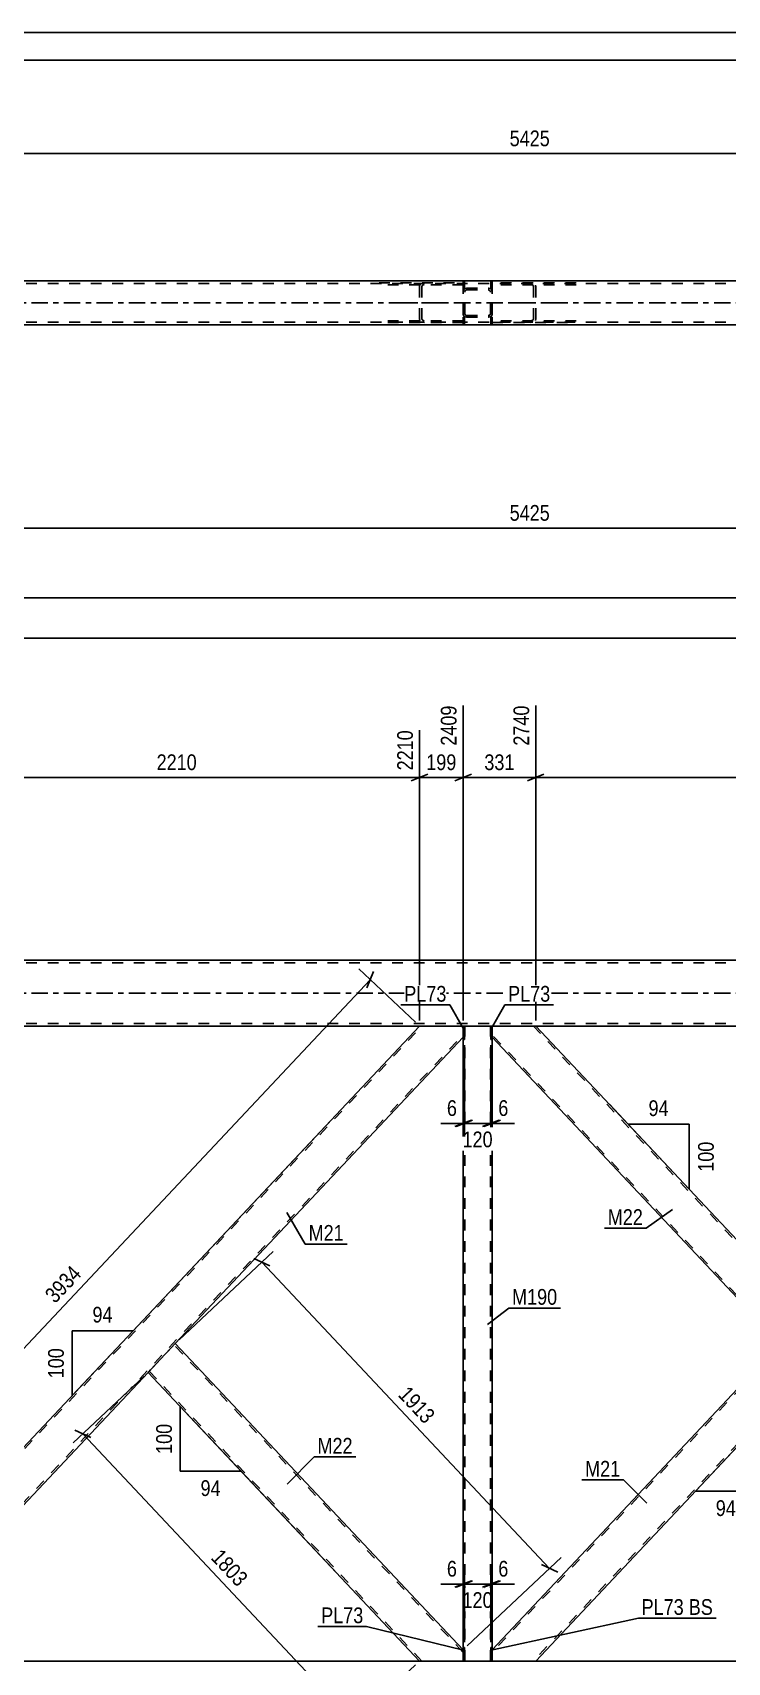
# Model space of a CAD drawing. Header units: millimetres. Extents: x -167 to 1022, y -666 to 175.
# Drawn here: x 18 to 144.5, y -121.8 to 174.8 of the extents above; entities that cross this region are included whole.
import ezdxf

# ---------------------------------------------------------------- set-up
doc = ezdxf.new("R2010")
doc.units = ezdxf.units.MM
doc.linetypes.add('DXK_LINE_DOT2', pattern=[3.9198, 1.9599, -1.9599])
doc.linetypes.add('DXK_LINE_DOT3', pattern=[5.9187, 2.979, -0.9799, 0.9799, -0.9799])
doc.styles.add('Arial Narrow', font='ARIALN.TTF', dxfattribs={"height": 0.2})

# ---------------------------------------------------------------- blocks, each defined once
blk = doc.blocks.new('Unknown-389677493-14088')
at = {"color": 5, "linetype": 'Continuous'}
for p, q in [((1022.1, 174.83), (-166.9, 174.83)), ((1017.1, 169.83), (-161.9, 169.83))]:
    blk.add_line(p, q, dxfattribs=at)
blk = doc.blocks.new('Part-389677493-1387 - 1175')
at = {"color": 2, "linetype": 'Continuous'}
for p, q in [((-18.36, -119.54), (88.42, -6)), ((96.36, -8.06), (43.94, -63.8)), ((96.36, -6), (88.44, -6)), ((-10.41, -121.6), (39, -69.05)), ((-18.36, -121.6), (-18.36, -119.54)), ((-18.36, -121.6), (-10.44, -121.6))]:
    blk.add_line(p, q, dxfattribs=at)
at = {"color": 7, "linetype": 'DXK_LINE_DOT2'}
for p, q in [((-18.36, -120.01), (88.86, -6)), ((-10.85, -121.6), (96.36, -7.6)), ((88.42, -6), (88.44, -6)), ((88.44, -6), (88.42, -6)), ((96.36, -8.06), (96.36, -6)), ((43.94, -63.8), (39, -69.05)), ((-10.41, -121.6), (-10.44, -121.6)), ((-10.44, -121.6), (-10.41, -121.6))]:
    blk.add_line(p, q, dxfattribs=at)
blk = doc.blocks.new('Part-389677493-1388 - 1175')
at = {"color": 2, "linetype": 'Continuous'}
for p, q in [((101.64, -8.06), (101.64, -6)), ((109.56, -6), (101.64, -6)), ((101.64, -8.06), (154.06, -63.8)), ((159, -58.55), (109.59, -6)), ((158.56, -59.01), (154.06, -63.8)), ((158.87, -58.68), (158.56, -59.01)), ((159, -58.55), (158.87, -58.68))]:
    blk.add_line(p, q, dxfattribs=at)
at = {"color": 7, "linetype": 'DXK_LINE_DOT2'}
for p, q in [((101.64, -7.13), (101.64, -8.06)), ((154.28, -63.57), (101.64, -7.6)), ((158.78, -58.78), (109.15, -6)), ((109.59, -6), (109.56, -6)), ((109.59, -6), (109.56, -6)), ((158.73, -58.83), (158.56, -59.01)), ((158.87, -58.68), (158.78, -58.78)), ((154.28, -63.57), (154.3, -63.55))]:
    blk.add_line(p, q, dxfattribs=at)
blk = doc.blocks.new('Part-389677493-1389 - 1175')
at = {"color": 7, "linetype": 'DXK_LINE_DOT2'}
for p, q in [((208.86, -6), (101.64, -120.01)), ((216.36, -7.6), (109.15, -121.6)), ((208.42, -6), (208.44, -6)), ((208.44, -6), (208.42, -6)), ((216.36, -8.06), (216.36, -6)), ((159, -58.55), (154.06, -63.8)), ((163.94, -63.8), (159, -69.05)), ((109.59, -121.6), (109.56, -121.6)), ((109.59, -121.6), (109.56, -121.6))]:
    blk.add_line(p, q, dxfattribs=at)
at = {"color": 2, "linetype": 'Continuous'}
for p, q in [((208.42, -6), (159, -58.55)), ((216.36, -8.06), (163.94, -63.8)), ((216.36, -6), (208.44, -6)), ((154.06, -63.8), (101.64, -119.54)), ((159, -69.05), (109.59, -121.6)), ((101.64, -121.6), (101.64, -119.54)), ((108.71, -121.6), (101.64, -121.6)), ((109.56, -121.6), (108.71, -121.6))]:
    blk.add_line(p, q, dxfattribs=at)
blk = doc.blocks.new('Part-389677493-1400 - 1175')
at = {"color": 7, "linetype": 'DXK_LINE_DOT2'}
for p, q in [((101.64, -6), (96.36, -6)), ((96.36, -8.46), (96.36, -6)), ((96.68, -121.6), (96.68, -6)), ((101.32, -121.6), (101.32, -6)), ((101.64, -8.06), (101.64, -6)), ((96.36, -121.6), (96.36, -119.14)), ((96.36, -121.6), (101.64, -121.6)), ((101.64, -121.6), (101.64, -119.54))]:
    blk.add_line(p, q, dxfattribs=at)
at = {"color": 2, "linetype": 'Continuous'}
for p, q in [((96.36, -119.14), (96.36, -8.46)), ((101.64, -119.54), (101.64, -8.06))]:
    blk.add_line(p, q, dxfattribs=at)
blk = doc.blocks.new('Part-389677493-1411 - 1175')
at = {"color": 2, "linetype": 'Continuous'}
for p, q in [((39.44, -68.59), (43.94, -63.8)), ((96.36, -119.54), (43.94, -63.8)), ((39, -69.05), (39.13, -68.92)), ((39, -69.05), (88.42, -121.6)), ((39.13, -68.92), (39.44, -68.59)), ((88.44, -121.6), (96.36, -121.6))]:
    blk.add_line(p, q, dxfattribs=at)
at = {"color": 7, "linetype": 'DXK_LINE_DOT2'}
for p, q in [((96.36, -120.01), (43.72, -64.03)), ((39.36, -68.68), (39.13, -68.92)), ((39.22, -68.82), (39.24, -68.8)), ((88.86, -121.6), (39.22, -68.82)), ((39.27, -68.77), (39.44, -68.59)), ((88.42, -121.6), (88.44, -121.6)), ((88.44, -121.6), (88.42, -121.6)), ((96.36, -121.6), (96.36, -119.54))]:
    blk.add_line(p, q, dxfattribs=at)
blk = doc.blocks.new('Part-389677493-1486 - 1175')
at = {"color": 7, "linetype": 'DXK_LINE_DOT2'}
for p, q in [((96.36, -121.6), (96.36, -119.14)), ((96.6, -119.14), (96.36, -119.14)), ((96.6, -121.6), (96.36, -121.6)), ((96.6, -121.6), (96.6, -119.14))]:
    blk.add_line(p, q, dxfattribs=at)
blk = doc.blocks.new('Part-389677493-1487 - 1175')
at = {"color": 2, "linetype": 'Continuous'}
for p, q in [((96.6, -119.14), (96.36, -119.14)), ((96.36, -119.14), (96.36, -121.6)), ((96.6, -121.6), (96.36, -121.6)), ((96.6, -119.14), (96.6, -121.6))]:
    blk.add_line(p, q, dxfattribs=at)
blk = doc.blocks.new('Part-389677493-1488 - 1175')
at = {"color": 7, "linetype": 'DXK_LINE_DOT2'}
for p, q in [((101.4, -121.6), (101.4, -119.14)), ((101.64, -119.14), (101.4, -119.14)), ((101.64, -121.6), (101.4, -121.6)), ((101.64, -121.6), (101.64, -119.14))]:
    blk.add_line(p, q, dxfattribs=at)
blk = doc.blocks.new('Part-389677493-1489 - 1175')
at = {"color": 2, "linetype": 'Continuous'}
for p, q in [((101.64, -119.14), (101.4, -119.14)), ((101.4, -119.14), (101.4, -121.6)), ((101.64, -121.6), (101.4, -121.6)), ((101.64, -119.14), (101.64, -121.6))]:
    blk.add_line(p, q, dxfattribs=at)
blk = doc.blocks.new('Part-389677493-1490 - 1175')
at = {"color": 7, "linetype": 'DXK_LINE_DOT2'}
for p, q in [((96.36, -6), (96.6, -6)), ((96.36, -6), (96.36, -8.46)), ((96.36, -8.46), (96.6, -8.46)), ((96.6, -6), (96.6, -8.46))]:
    blk.add_line(p, q, dxfattribs=at)
blk = doc.blocks.new('Part-389677493-1491 - 1175')
at = {"color": 2, "linetype": 'Continuous'}
for p, q in [((96.6, -6), (96.36, -6)), ((96.36, -6), (96.36, -8.46)), ((96.36, -8.46), (96.6, -8.46)), ((96.6, -8.46), (96.6, -6))]:
    blk.add_line(p, q, dxfattribs=at)
blk = doc.blocks.new('Part-389677493-1492 - 1175')
at = {"color": 7, "linetype": 'DXK_LINE_DOT2'}
for p, q in [((101.4, -6), (101.64, -6)), ((101.4, -6), (101.4, -8.46)), ((101.4, -8.46), (101.64, -8.46)), ((101.64, -6), (101.64, -8.46))]:
    blk.add_line(p, q, dxfattribs=at)
blk = doc.blocks.new('Part-389677493-1493 - 1175')
at = {"color": 2, "linetype": 'Continuous'}
for p, q in [((101.64, -6), (101.4, -6)), ((101.4, -6), (101.4, -8.46)), ((101.4, -8.46), (101.64, -8.46)), ((101.64, -8.46), (101.64, -6))]:
    blk.add_line(p, q, dxfattribs=at)
blk = doc.blocks.new('Part-389677493-1498 - 1175')
at = {"color": 7, "linetype": 'DXK_LINE_DOT2'}
for p, q in [((798, -121.6), (-18.36, -121.6)), ((96.6, -121.6), (88.44, -121.6)), ((101.64, -121.6), (101.4, -121.6)), ((109.56, -121.6), (101.64, -121.6))]:
    blk.add_line(p, q, dxfattribs=at)
at = {"color": 2, "linetype": 'Continuous'}
for p, q in [((88.44, -121.6), (-10.44, -121.6)), ((101.4, -121.6), (96.6, -121.6)), ((101.64, -121.6), (101.64, -121.6)), ((208.44, -121.6), (109.56, -121.6))]:
    blk.add_line(p, q, dxfattribs=at)
blk = doc.blocks.new('Part-389677493-1499 - 1175')
at = {"color": 2, "linetype": 'Continuous'}
for p, q in [((217, 6), (0, 6)), ((88.44, -6), (0, -6)), ((101.4, -6), (96.6, -6)), ((101.64, -6), (101.64, -6)), ((208.44, -6), (109.56, -6))]:
    blk.add_line(p, q, dxfattribs=at)
at = {"color": 7, "linetype": 'DXK_LINE_DOT2'}
for p, q in [((838, 5.52), (0, 5.52)), ((838, -5.52), (0, -5.52)), ((96.6, -6), (88.44, -6)), ((838, -6), (101.4, -6)), ((109.56, -6), (101.64, -6))]:
    blk.add_line(p, q, dxfattribs=at)
at = {"color": 7, "linetype": 'DXK_LINE_DOT3'}
blk.add_line((0, 0), (838, 0), dxfattribs=at)
blk = doc.blocks.new('Part-389677493-38060 - 38059')
at = {"color": 7, "linetype": 'DXK_LINE_DOT2'}
for p, q in [((81.06, 129.26), (96.36, 129.26)), ((96.36, 128.94), (81.06, 128.94)), ((88.44, 128.7), (88.42, 128.62)), ((88.42, 122.7), (88.42, 128.62)), ((88.48, 128.86), (88.44, 128.7)), ((88.86, 128.62), (88.88, 128.7)), ((88.86, 122.7), (88.86, 128.62)), ((88.88, 128.7), (88.89, 128.74)), ((89.3, 129.26), (88.96, 129.21)), ((89.13, 128.91), (89.3, 128.94)), ((96.36, 129.26), (96.36, 122.06)), ((96.36, 122.38), (81.06, 122.38)), ((96.36, 122.06), (81.06, 122.06)), ((88.42, 122.7), (88.48, 122.45)), ((88.89, 122.58), (88.86, 122.7)), ((88.96, 122.11), (89.3, 122.06)), ((89.3, 122.38), (89.13, 122.4))]:
    blk.add_line(p, q, dxfattribs=at)
at = {"color": 7, "linetype": 'DXK_LINE_DOT3'}
blk.add_line((85.12, 125.66), (93.36, 125.66), dxfattribs=at)
at = {"color": 7, "linetype": 'DXK_LINE_DOT2'}
for centre, radius, start, end in [((89.16, 128.43), 0.802, 104.5547, 147.5896), ((89.23, 128.53), 0.401, 104.5547, 147.5896), ((89.23, 122.79), 0.401, 212.4104, 255.4453)]:
    blk.add_arc(centre, radius, start, end, dxfattribs=at)
blk = doc.blocks.new('Part-389677493-38061 - 38059')
at = {"color": 7, "linetype": 'DXK_LINE_DOT2'}
for p, q in [((101.64, 129.26), (101.64, 122.06)), ((116.95, 129.26), (101.64, 129.26)), ((116.95, 128.94), (101.64, 128.94)), ((109.04, 129.21), (108.71, 129.26)), ((108.71, 128.94), (108.88, 128.91)), ((109.11, 128.74), (109.12, 128.7)), ((109.12, 128.7), (109.15, 128.62)), ((109.15, 122.7), (109.15, 128.62)), ((109.56, 128.7), (109.52, 128.86)), ((109.59, 128.62), (109.56, 128.7)), ((109.59, 122.7), (109.59, 128.62)), ((116.95, 122.38), (101.64, 122.38)), ((101.64, 122.06), (116.95, 122.06)), ((108.88, 122.4), (108.71, 122.38)), ((108.71, 122.06), (109.04, 122.11)), ((109.15, 122.7), (109.11, 122.58)), ((109.52, 122.45), (109.59, 122.7))]:
    blk.add_line(p, q, dxfattribs=at)
at = {"color": 7, "linetype": 'DXK_LINE_DOT3'}
blk.add_line((104.64, 125.66), (112.88, 125.66), dxfattribs=at)
at = {"color": 7, "linetype": 'DXK_LINE_DOT2'}
for centre, start, end in [((108.77, 128.53), 32.4104, 75.4453), ((108.77, 122.79), 284.5547, 327.5896)]:
    blk.add_arc(centre, 0.401, start, end, dxfattribs=at)
blk = doc.blocks.new('Part-389677493-38073 - 38059')
at = {"color": 7, "linetype": 'DXK_LINE_DOT2'}
for p, q in [((96.41, 127.9), (96.36, 127.66)), ((96.36, 123.66), (96.36, 127.66)), ((96.68, 127.66), (96.71, 127.78)), ((96.68, 123.66), (96.68, 127.66)), ((97, 128.3), (96.76, 128.25)), ((96.88, 127.95), (97, 127.98)), ((97, 128.3), (101, 128.3)), ((97, 127.98), (101, 127.98)), ((101.25, 128.25), (101, 128.3)), ((101, 127.98), (101.12, 127.95)), ((101.3, 127.78), (101.32, 127.66)), ((101.32, 123.66), (101.32, 127.66)), ((101.64, 127.66), (101.59, 127.9)), ((101.64, 123.66), (101.64, 127.66)), ((96.36, 123.66), (96.41, 123.41)), ((96.71, 123.54), (96.68, 123.66)), ((96.76, 123.07), (97, 123.02)), ((97, 123.34), (96.88, 123.36)), ((97, 123.34), (101, 123.34)), ((97, 123.02), (101, 123.02)), ((101.12, 123.36), (101, 123.34)), ((101, 123.02), (101.25, 123.07)), ((101.32, 123.66), (101.3, 123.54)), ((101.59, 123.41), (101.64, 123.66))]:
    blk.add_line(p, q, dxfattribs=at)
at = {"color": 7, "linetype": 'DXK_LINE_DOT3'}
blk.add_line((99, 125.66), (99, 125.66), dxfattribs=at)
at = {"color": 7, "linetype": 'DXK_LINE_DOT2'}
for centre, radius, start, end in [((97, 127.66), 0.64, 112.5, 157.5), ((97, 127.66), 0.32, 112.5, 157.5), ((101, 127.66), 0.32, 22.5, 67.5), ((101, 127.66), 0.64, 22.5, 67.5), ((97, 123.66), 0.64, 202.5, 247.5), ((97, 123.66), 0.32, 202.5, 247.5), ((101, 123.66), 0.32, 292.5, 337.5), ((101, 123.66), 0.64, 292.5, 337.5)]:
    blk.add_arc(centre, radius, start, end, dxfattribs=at)
blk = doc.blocks.new('Part-389677493-38163 - 38059')
at = {"color": 7, "linetype": 'DXK_LINE_DOT2'}
for p, q in [((96.6, 129.5), (96.36, 129.5)), ((96.36, 129.5), (96.36, 128.3)), ((96.36, 128.3), (96.6, 128.3)), ((96.6, 128.3), (96.6, 129.5))]:
    blk.add_line(p, q, dxfattribs=at)
at = {"color": 7, "linetype": 'DXK_LINE_DOT3'}
blk.add_line((96.48, 128.9), (96.48, 128.9), dxfattribs=at)
blk = doc.blocks.new('Part-389677493-38164 - 38059')
at = {"color": 7, "linetype": 'DXK_LINE_DOT2'}
for p, q in [((96.6, 123.02), (96.36, 123.02)), ((96.36, 123.02), (96.36, 121.82)), ((96.36, 121.82), (96.6, 121.82)), ((96.6, 121.82), (96.6, 123.02))]:
    blk.add_line(p, q, dxfattribs=at)
at = {"color": 7, "linetype": 'DXK_LINE_DOT3'}
blk.add_line((96.48, 122.42), (96.48, 122.42), dxfattribs=at)
blk = doc.blocks.new('Part-389677493-38165 - 38059')
at = {"color": 7, "linetype": 'DXK_LINE_DOT2'}
for p, q in [((101.64, 129.5), (101.4, 129.5)), ((101.4, 129.5), (101.4, 128.3)), ((101.4, 128.3), (101.64, 128.3)), ((101.64, 128.3), (101.64, 129.5))]:
    blk.add_line(p, q, dxfattribs=at)
at = {"color": 7, "linetype": 'DXK_LINE_DOT3'}
blk.add_line((101.52, 128.9), (101.52, 128.9), dxfattribs=at)
blk = doc.blocks.new('Part-389677493-38166 - 38059')
at = {"color": 7, "linetype": 'DXK_LINE_DOT2'}
for p, q in [((101.64, 123.02), (101.4, 123.02)), ((101.4, 123.02), (101.4, 121.82)), ((101.4, 121.82), (101.64, 121.82)), ((101.64, 121.82), (101.64, 123.02))]:
    blk.add_line(p, q, dxfattribs=at)
at = {"color": 7, "linetype": 'DXK_LINE_DOT3'}
blk.add_line((101.52, 122.42), (101.52, 122.42), dxfattribs=at)
blk = doc.blocks.new('Part-389677493-38172 - 38059')
at = {"color": 7, "linetype": 'DXK_LINE_DOT2'}
for p, q in [((838, 129.18), (0, 129.18)), ((838, 122.14), (0, 122.14))]:
    blk.add_line(p, q, dxfattribs=at)
at = {"color": 2, "linetype": 'Continuous'}
for p, q in [((217, 129.66), (4.8, 129.66)), ((217, 121.66), (4.8, 121.66))]:
    blk.add_line(p, q, dxfattribs=at)
at = {"color": 7, "linetype": 'DXK_LINE_DOT3'}
blk.add_line((0, 125.66), (838, 125.66), dxfattribs=at)
blk = doc.blocks.new('AngleDimension-389677493-18091 - 1175')
at = {"color": 7, "linetype": 'Continuous'}
for p, q in [((44.83, -75.25), (55.92, -87.05)), ((44.83, -75.25), (44.83, -87.05)), ((44.83, -87.05), (55.92, -87.05)), ((73.48, -105.71), (55.92, -87.05))]:
    blk.add_line(p, q, dxfattribs=at)
at = {"color": 0}
for points in [[(43.93, -77.81), (39.73, -77.81), (39.73, -84.49), (43.93, -84.49)], [(52.8, -92.15), (52.8, -87.95), (47.95, -87.95), (47.95, -92.15)]]:
    blk.add_wipeout(points, dxfattribs=at)
at = {"color": 3, "style": 'Arial Narrow'}
blk.add_text('100', height=2.863, rotation=90.0002, dxfattribs=at).set_placement((43.33, -83.89))
blk.add_text('94', height=2.863, dxfattribs=at).set_placement((48.55, -91.55))
blk = doc.blocks.new('StraightDimension-389677493-16185 - 1175')
at = {"color": 7, "linetype": 'Continuous'}
for p, q in [((87.69, -5.31), (77.38, 4.38)), ((78.86, 0.92), (80.05, 3.93)), ((-28.35, -112.2), (79.46, 2.43)), ((-19.09, -120.91), (-30.43, -110.25)), ((-27.76, -110.7), (-28.94, -113.71))]:
    blk.add_line(p, q, dxfattribs=at)
at = {"color": 0}
blk.add_wipeout([(27.92, -51.27), (24.86, -48.4), (19.03, -54.6), (22.09, -57.48)], dxfattribs=at)
at = {"color": 3, "style": 'Arial Narrow'}
blk.add_text('3934', height=2.863, rotation=46.7591, dxfattribs=at).set_placement((22.06, -56.63))
blk = doc.blocks.new('StraightDimension-389677493-16548 - 1175')
at = {"color": 7, "linetype": 'Continuous'}
for p, q in [((-51.88, -7.5), (-53.08, -4.5)), ((95.36, -6), (-55.33, -6)), ((-52.48, -121.6), (-52.48, -6)), ((95.36, -121.6), (-55.33, -121.6)), ((-53.08, -120.1), (-51.88, -123.1))]:
    blk.add_line(p, q, dxfattribs=at)
at = {"color": 0}
blk.add_wipeout([(-53.23, -59.54), (-57.43, -59.54), (-57.43, -68.06), (-53.23, -68.06)], dxfattribs=at)
at = {"color": 3, "style": 'Arial Narrow'}
blk.add_text('2890', height=2.863, rotation=90.0002, dxfattribs=at).set_placement((-53.83, -67.46))
blk = doc.blocks.new('StraightDimension-389677493-16510 - 1175')
at = {"color": 7, "linetype": 'Continuous'}
for p, q in [((38.27, -69.74), (25.36, -81.88)), ((28.58, -80.92), (25.65, -79.55)), ((27.11, -80.23), (76.53, -132.78)), ((87.69, -122.29), (74.78, -134.42)), ((75.06, -132.1), (77.99, -133.46))]:
    blk.add_line(p, q, dxfattribs=at)
at = {"color": 0}
blk.add_wipeout([(55.28, -109.09), (58.34, -106.22), (52.51, -100.02), (49.45, -102.89)], dxfattribs=at)
at = {"color": 3, "style": 'Arial Narrow'}
blk.add_text('1803', height=2.863, rotation=-46.7591, dxfattribs=at).set_placement((50.3, -102.92))
blk = doc.blocks.new('StraightDimension-389677493-29304 - 1175')
at = {"color": 7, "linetype": 'Continuous'}
for p, q in [((96.6, -118.14), (96.6, -105.17)), ((101.4, -118.14), (101.4, -105.17)), ((95.1, -108.17), (98.1, -106.97)), ((96.6, -107.57), (101.4, -107.57)), ((102.9, -106.97), (99.9, -108.17))]:
    blk.add_line(p, q, dxfattribs=at)
at = {"color": 0}
blk.add_wipeout([(102.34, -112.52), (102.34, -108.32), (95.66, -108.32), (95.66, -112.52)], dxfattribs=at)
at = {"color": 3, "style": 'Arial Narrow'}
blk.add_text('120', height=2.863, dxfattribs=at).set_placement((96.26, -111.92))
blk = doc.blocks.new('StraightDimension-389677493-16532 - 1175')
at = {"color": 7, "linetype": 'Continuous'}
for p, q in [((44.67, -63.11), (61.77, -47.04)), ((61.16, -49.67), (58.23, -48.31)), ((59.69, -48.99), (112.11, -104.73)), ((97.09, -118.85), (114.19, -102.77)), ((110.65, -104.04), (113.58, -105.41))]:
    blk.add_line(p, q, dxfattribs=at)
at = {"color": 0}
blk.add_wipeout([(89.36, -79.44), (92.42, -76.57), (86.59, -70.37), (83.53, -73.24)], dxfattribs=at)
at = {"color": 3, "style": 'Arial Narrow'}
blk.add_text('1913', height=2.863, rotation=-46.7591, dxfattribs=at).set_placement((84.38, -73.27))
blk = doc.blocks.new('AngleDimension-389677493-18061 - 1175')
at = {"color": 7, "linetype": 'Continuous'}
for p, q in [((172.99, -54.18), (149.75, -78.89)), ((149.75, -78.89), (138.65, -90.69)), ((149.75, -78.89), (149.75, -90.69)), ((149.75, -90.69), (138.65, -90.69))]:
    blk.add_line(p, q, dxfattribs=at)
at = {"color": 0}
for points in [[(154.85, -81.45), (150.65, -81.45), (150.65, -88.14), (154.85, -88.14)], [(146.63, -95.79), (146.63, -91.59), (141.77, -91.59), (141.77, -95.79)]]:
    blk.add_wipeout(points, dxfattribs=at)
at = {"color": 3, "style": 'Arial Narrow'}
blk.add_text('100', height=2.863, rotation=90.0002, dxfattribs=at).set_placement((154.25, -87.54))
blk.add_text('94', height=2.863, dxfattribs=at).set_placement((142.37, -95.19))
blk = doc.blocks.new('AngleDimension-389677493-18106 - 1175')
at = {"color": 7, "linetype": 'Continuous'}
for p, q in [((72.49, -22.93), (36.25, -61.47)), ((25.15, -61.47), (36.25, -61.47)), ((25.15, -73.28), (36.25, -61.47)), ((25.15, -73.28), (25.15, -61.47))]:
    blk.add_line(p, q, dxfattribs=at)
at = {"color": 0}
for points in [[(33.13, -60.57), (33.13, -56.37), (28.27, -56.37), (28.27, -60.57)], [(24.25, -64.03), (20.05, -64.03), (20.05, -70.72), (24.25, -70.72)]]:
    blk.add_wipeout(points, dxfattribs=at)
at = {"color": 3, "style": 'Arial Narrow'}
blk.add_text('94', height=2.863, dxfattribs=at).set_placement((28.87, -59.97))
blk.add_text('100', height=2.863, rotation=90.0002, dxfattribs=at).set_placement((23.65, -70.12))
blk = doc.blocks.new('AngleDimension-389677493-18121 - 1175')
at = {"color": 7, "linetype": 'Continuous'}
for p, q in [((122.99, -20.25), (126.41, -23.89)), ((137.51, -23.89), (126.41, -23.89)), ((137.51, -35.69), (126.41, -23.89)), ((137.51, -35.69), (137.51, -23.89))]:
    blk.add_line(p, q, dxfattribs=at)
at = {"color": 0}
for points in [[(134.39, -22.99), (134.39, -18.79), (129.53, -18.79), (129.53, -22.99)], [(142.61, -26.45), (138.41, -26.45), (138.41, -33.13), (142.61, -33.13)]]:
    blk.add_wipeout(points, dxfattribs=at)
at = {"color": 3, "style": 'Arial Narrow'}
blk.add_text('94', height=2.863, dxfattribs=at).set_placement((130.13, -22.39))
blk.add_text('100', height=2.863, rotation=90.0002, dxfattribs=at).set_placement((142.01, -32.53))
blk = doc.blocks.new('StraightDimension-389677493-28111 - 1175')
at = {"color": 7, "linetype": 'Continuous'}
for p, q in [((109.59, -5), (109.59, 52.35)), ((208.42, -5), (208.42, 47.85)), ((111.09, 39.83), (108.09, 38.63)), ((109.59, 39.23), (208.42, 39.23)), ((206.92, 38.63), (209.92, 39.83))]:
    blk.add_line(p, q, dxfattribs=at)
at = {"color": 0, "linetype": 'Continuous'}
blk.add_wipeout([(207.82, 48.45), (203.62, 48.45), (203.62, 39.93), (207.82, 39.93)], dxfattribs=at)
at = {"color": 0}
blk.add_wipeout([(163.26, 39.98), (163.26, 44.18), (154.75, 44.18), (154.75, 39.98)], dxfattribs=at)
at = {"color": 3, "linetype": 'Continuous', "style": 'Arial Narrow'}
blk.add_text('5210', height=2.863, rotation=90.0002, dxfattribs=at).set_placement((207.22, 40.53))
at = {"color": 3, "style": 'Arial Narrow'}
blk.add_text('2471', height=2.863, dxfattribs=at).set_placement((155.35, 40.58))
blk = doc.blocks.new('StraightDimension-389677493-28112 - 1175')
at = {"color": 7, "linetype": 'Continuous'}
for p, q in [((96.36, -5), (96.36, 52.35)), ((109.59, -5), (109.59, 52.35)), ((97.86, 39.83), (94.86, 38.63)), ((96.36, 39.23), (109.59, 39.23)), ((108.09, 38.63), (111.09, 39.83))]:
    blk.add_line(p, q, dxfattribs=at)
at = {"color": 0}
blk.add_wipeout([(106.32, 39.98), (106.32, 44.18), (99.63, 44.18), (99.63, 39.98)], dxfattribs=at)
at = {"color": 0, "linetype": 'Continuous'}
blk.add_wipeout([(108.99, 52.95), (104.79, 52.95), (104.79, 44.43), (108.99, 44.43)], dxfattribs=at)
at = {"color": 3, "linetype": 'Continuous', "style": 'Arial Narrow'}
blk.add_text('2740', height=2.863, rotation=90.0002, dxfattribs=at).set_placement((108.39, 45.03))
at = {"color": 3, "style": 'Arial Narrow'}
blk.add_text('331', height=2.863, dxfattribs=at).set_placement((100.23, 40.58))
blk = doc.blocks.new('StraightDimension-389677493-28113 - 1175')
at = {"color": 7, "linetype": 'Continuous'}
for p, q in [((96.36, -5), (96.36, 52.35)), ((88.42, -5), (88.42, 47.85)), ((86.92, 38.63), (89.92, 39.83)), ((88.42, 39.23), (96.36, 39.23)), ((97.86, 39.83), (94.86, 38.63))]:
    blk.add_line(p, q, dxfattribs=at)
at = {"color": 0}
blk.add_wipeout([(95.73, 39.98), (95.73, 44.18), (89.05, 44.18), (89.05, 39.98)], dxfattribs=at)
at = {"color": 0, "linetype": 'Continuous'}
blk.add_wipeout([(95.76, 52.95), (91.56, 52.95), (91.56, 44.43), (95.76, 44.43)], dxfattribs=at)
at = {"color": 3, "linetype": 'Continuous', "style": 'Arial Narrow'}
blk.add_text('2409', height=2.863, rotation=90.0002, dxfattribs=at).set_placement((95.16, 45.03))
at = {"color": 3, "style": 'Arial Narrow'}
blk.add_text('199', height=2.863, dxfattribs=at).set_placement((89.65, 40.58))
blk = doc.blocks.new('StraightDimension-389677493-28114 - 1175')
at = {"color": 7, "linetype": 'Continuous'}
for p, q in [((88.42, -5), (88.42, 47.85)), ((0, 7), (0, 42.36)), ((1.5, 39.83), (-1.5, 38.63)), ((0, 39.23), (88.42, 39.23)), ((86.92, 38.63), (89.92, 39.83))]:
    blk.add_line(p, q, dxfattribs=at)
at = {"color": 0, "linetype": 'Continuous'}
for points in [[(87.82, 48.45), (83.62, 48.45), (83.62, 39.93), (87.82, 39.93)], [(-0.6, 42.96), (-4.8, 42.96), (-4.8, 39.93), (-0.6, 39.93)]]:
    blk.add_wipeout(points, dxfattribs=at)
at = {"color": 0}
blk.add_wipeout([(48.46, 39.98), (48.46, 44.18), (39.95, 44.18), (39.95, 39.98)], dxfattribs=at)
at = {"color": 3, "linetype": 'Continuous', "style": 'Arial Narrow'}
for s, height, p in [('2210', 2.863, (87.22, 40.53)), ('0', 2.86, (-1.2, 40.53))]:
    blk.add_text(s, height=height, rotation=90.0002, dxfattribs=at).set_placement(p)
at = {"color": 3, "style": 'Arial Narrow'}
blk.add_text('2210', height=2.863, dxfattribs=at).set_placement((40.55, 40.58))
blk = doc.blocks.new('StraightDimension-389677493-28878 - 1175')
at = {"color": 7, "linetype": 'Continuous'}
for p, q in [((101.4, -9.46), (101.4, -26.12)), ((101.64, -9.46), (101.64, -26.12)), ((99.9, -24.32), (102.9, -23.12)), ((103.14, -23.12), (100.14, -24.32)), ((101.4, -23.72), (101.64, -23.72))]:
    blk.add_line(p, q, dxfattribs=at)
at = {"color": 0}
blk.add_wipeout([(105.19, -22.97), (105.19, -18.77), (102.17, -18.77), (102.17, -22.97)], dxfattribs=at)
at = {"color": 7, "linetype": 'Continuous'}
blk.add_line((101.64, -23.72), (105.72, -23.72), dxfattribs=at)
blk.add_line((101.64, -23.72), (105.72, -23.72), dxfattribs=at)
at = {"color": 3, "style": 'Arial Narrow'}
blk.add_text('6', height=2.86, dxfattribs=at).set_placement((102.77, -22.37))
blk = doc.blocks.new('StraightDimension-389677493-28879 - 1175')
at = {"color": 7, "linetype": 'Continuous'}
for p, q in [((96.6, -9.46), (96.6, -26.57)), ((101.4, -9.46), (101.4, -26.57)), ((95.1, -24.32), (98.1, -23.12)), ((96.6, -23.72), (101.4, -23.72)), ((102.9, -23.12), (99.9, -24.32))]:
    blk.add_line(p, q, dxfattribs=at)
at = {"color": 0}
blk.add_wipeout([(102.34, -28.67), (102.34, -24.47), (95.66, -24.47), (95.66, -28.67)], dxfattribs=at)
at = {"color": 3, "style": 'Arial Narrow'}
blk.add_text('120', height=2.863, dxfattribs=at).set_placement((96.26, -28.07))
blk = doc.blocks.new('StraightDimension-389677493-28880 - 1175')
at = {"color": 7, "linetype": 'Continuous'}
for p, q in [((96.36, -9.46), (96.36, -26.12)), ((96.6, -9.46), (96.6, -26.12)), ((94.86, -24.32), (97.86, -23.12)), ((98.1, -23.12), (95.1, -24.32)), ((96.36, -23.72), (96.6, -23.72))]:
    blk.add_line(p, q, dxfattribs=at)
at = {"color": 0}
blk.add_wipeout([(95.84, -22.97), (95.84, -18.77), (92.81, -18.77), (92.81, -22.97)], dxfattribs=at)
at = {"color": 7, "linetype": 'Continuous'}
blk.add_line((96.36, -23.72), (92.28, -23.72), dxfattribs=at)
blk.add_line((96.36, -23.72), (92.28, -23.72), dxfattribs=at)
at = {"color": 3, "style": 'Arial Narrow'}
blk.add_text('6', height=2.86, dxfattribs=at).set_placement((93.41, -22.37))
blk = doc.blocks.new('StraightDimension-389677493-29303 - 1175')
at = {"color": 7, "linetype": 'Continuous'}
for p, q in [((101.4, -118.14), (101.4, -104.72)), ((101.64, -118.14), (101.64, -104.72)), ((99.9, -108.17), (102.9, -106.97)), ((103.14, -106.97), (100.14, -108.17)), ((101.4, -107.57), (101.64, -107.57))]:
    blk.add_line(p, q, dxfattribs=at)
at = {"color": 0}
blk.add_wipeout([(105.19, -106.82), (105.19, -102.62), (102.17, -102.62), (102.17, -106.82)], dxfattribs=at)
at = {"color": 7, "linetype": 'Continuous'}
blk.add_line((101.64, -107.57), (105.72, -107.57), dxfattribs=at)
blk.add_line((101.64, -107.57), (105.72, -107.57), dxfattribs=at)
at = {"color": 3, "style": 'Arial Narrow'}
blk.add_text('6', height=2.86, dxfattribs=at).set_placement((102.77, -106.22))
blk = doc.blocks.new('StraightDimension-389677493-29305 - 1175')
at = {"color": 7, "linetype": 'Continuous'}
for p, q in [((96.36, -118.14), (96.36, -104.72)), ((96.6, -118.14), (96.6, -104.72)), ((94.86, -108.17), (97.86, -106.97)), ((98.1, -106.97), (95.1, -108.17)), ((96.36, -107.57), (96.6, -107.57))]:
    blk.add_line(p, q, dxfattribs=at)
at = {"color": 0}
blk.add_wipeout([(95.84, -106.82), (95.84, -102.62), (92.81, -102.62), (92.81, -106.82)], dxfattribs=at)
at = {"color": 7, "linetype": 'Continuous'}
blk.add_line((96.36, -107.57), (92.28, -107.57), dxfattribs=at)
blk.add_line((96.36, -107.57), (92.28, -107.57), dxfattribs=at)
at = {"color": 3, "style": 'Arial Narrow'}
blk.add_text('6', height=2.86, dxfattribs=at).set_placement((93.41, -106.22))
blk = doc.blocks.new('StraightDimension-389677493-43095 - 38059')
at = {"color": 7, "linetype": 'Continuous'}
blk.add_line((0, 71.92), (838, 71.92), dxfattribs=at)
blk = doc.blocks.new('StraightDimension-389677493-43268 - 38059')
at = {"color": 7, "linetype": 'Continuous'}
blk.add_line((-1, 64.58), (839, 64.58), dxfattribs=at)
blk = doc.blocks.new('StraightDimension-389677493-72641 - 38059')
at = {"color": 7, "linetype": 'Continuous'}
for p, q in [((217, 141.55), (217, 161.4)), ((0, 135.46), (0, 155.92)), ((1.5, 153.39), (-1.5, 152.19)), ((0, 152.79), (217, 152.79)), ((215.5, 152.19), (218.5, 153.39))]:
    blk.add_line(p, q, dxfattribs=at)
at = {"color": 0, "linetype": 'Continuous'}
for points in [[(216.4, 162), (212.2, 162), (212.2, 153.49), (216.4, 153.49)], [(-0.6, 156.52), (-4.8, 156.52), (-4.8, 153.49), (-0.6, 153.49)]]:
    blk.add_wipeout(points, dxfattribs=at)
at = {"color": 0}
blk.add_wipeout([(112.76, 153.54), (112.76, 157.74), (104.24, 157.74), (104.24, 153.54)], dxfattribs=at)
at = {"color": 3, "linetype": 'Continuous', "style": 'Arial Narrow'}
for s, height, p in [('5425', 2.863, (215.8, 154.09)), ('0', 2.86, (-1.2, 154.09))]:
    blk.add_text(s, height=height, rotation=90.0002, dxfattribs=at).set_placement(p)
at = {"color": 3, "style": 'Arial Narrow'}
blk.add_text('5425', height=2.863, dxfattribs=at).set_placement((104.84, 154.14))
blk = doc.blocks.new('StraightDimension-389677493-73475 - 38059')
at = {"color": 7, "linetype": 'Continuous'}
for p, q in [((0, 120.66), (0, 81.49)), ((217, 110.35), (217, 76.01)), ((1.5, 85.22), (-1.5, 84.02)), ((0, 84.62), (217, 84.62)), ((215.5, 84.02), (218.5, 85.22))]:
    blk.add_line(p, q, dxfattribs=at)
at = {"color": 0}
blk.add_wipeout([(112.76, 85.37), (112.76, 89.57), (104.24, 89.57), (104.24, 85.37)], dxfattribs=at)
at = {"color": 0, "linetype": 'Continuous'}
for points in [[(-0.6, 83.92), (-4.8, 83.92), (-4.8, 80.89), (-0.6, 80.89)], [(216.4, 83.92), (212.2, 83.92), (212.2, 75.41), (216.4, 75.41)]]:
    blk.add_wipeout(points, dxfattribs=at)
at = {"color": 3, "style": 'Arial Narrow'}
blk.add_text('5425', height=2.863, dxfattribs=at).set_placement((104.84, 85.97))
at = {"color": 3, "linetype": 'Continuous', "style": 'Arial Narrow'}
for s, height, p in [('0', 2.86, (-1.2, 81.49)), ('5425', 2.863, (215.8, 76.01))]:
    blk.add_text(s, height=height, rotation=90.0002, dxfattribs=at).set_placement(p)
blk = doc.blocks.new('MarkSet-389677493-62907 - 1175')
at = {"color": 0}
blk.add_wipeout([(136.55, -113.19), (136.55, -110.19), (128.87, -110.19), (128.87, -113.19)], dxfattribs=at)
blk.add_wipeout([(136.55, -113.19), (136.55, -110.19), (128.87, -110.19), (128.87, -113.19)], dxfattribs=at)
at = {"color": 30, "linetype": 'Continuous'}
blk.add_line((101.46, -119.64), (128.27, -113.79), dxfattribs=at)
at = {"color": 0}
blk.add_wipeout([(141.83, -113.19), (141.83, -110.19), (137.45, -110.19), (137.45, -113.19)], dxfattribs=at)
blk.add_wipeout([(141.83, -113.19), (141.83, -110.19), (137.45, -110.19), (137.45, -113.19)], dxfattribs=at)
at = {"color": 30, "linetype": 'Continuous'}
blk.add_line((128.27, -113.79), (142.43, -113.79), dxfattribs=at)
at = {"color": 3, "style": 'Arial Narrow'}
for s, p in [('PL73', (128.87, -113.19)), ('BS', (137.45, -113.19))]:
    blk.add_text(s, height=2.863, dxfattribs=at).set_placement(p)
blk = doc.blocks.new('Mark-389677493-29351 - 1175')
at = {"color": 0}
blk.add_wipeout([(78.19, -114.7), (78.19, -111.7), (70.52, -111.7), (70.52, -114.7)], dxfattribs=at)
blk.add_wipeout([(78.19, -114.7), (78.19, -111.7), (70.52, -111.7), (70.52, -114.7)], dxfattribs=at)
at = {"color": 30, "linetype": 'Continuous'}
for p in [(69.92, -115.3), (96.42, -119.64)]:
    blk.add_line(p, (78.79, -115.3), dxfattribs=at)
at = {"color": 3, "style": 'Arial Narrow'}
blk.add_text('PL73', height=2.863, dxfattribs=at).set_placement((70.52, -114.7))
blk = doc.blocks.new('Mark-389677493-17151 - 1175')
at = {"color": 0}
blk.add_wipeout([(129.1, -42.21), (129.1, -39.21), (122.71, -39.21), (122.71, -42.21)], dxfattribs=at)
blk.add_wipeout([(129.1, -42.21), (129.1, -39.21), (122.71, -39.21), (122.71, -42.21)], dxfattribs=at)
at = {"color": 30, "linetype": 'Continuous'}
for p in [(134.47, -39.4), (122.11, -42.81)]:
    blk.add_line(p, (129.7, -42.81), dxfattribs=at)
at = {"color": 3, "style": 'Arial Narrow'}
blk.add_text('M22', height=2.863, dxfattribs=at).set_placement((122.71, -42.21))
blk = doc.blocks.new('Mark-389677493-17205 - 1175')
at = {"color": 0}
blk.add_wipeout([(76.25, -83.84), (76.25, -80.84), (69.85, -80.84), (69.85, -83.84)], dxfattribs=at)
blk.add_wipeout([(76.25, -83.84), (76.25, -80.84), (69.85, -80.84), (69.85, -83.84)], dxfattribs=at)
at = {"color": 30, "linetype": 'Continuous'}
for p, q in [((64.3, -89.39), (69.25, -84.44)), ((69.25, -84.44), (76.85, -84.44))]:
    blk.add_line(p, q, dxfattribs=at)
at = {"color": 3, "style": 'Arial Narrow'}
blk.add_text('M22', height=2.863, dxfattribs=at).set_placement((69.85, -83.84))
blk = doc.blocks.new('Mark-389677493-17148 - 1175')
at = {"color": 0}
blk.add_wipeout([(74.62, -45.09), (74.62, -42.09), (68.23, -42.09), (68.23, -45.09)], dxfattribs=at)
blk.add_wipeout([(74.62, -45.09), (74.62, -42.09), (68.23, -42.09), (68.23, -45.09)], dxfattribs=at)
at = {"color": 30, "linetype": 'Continuous'}
for p, q in [((64.27, -39.94), (67.63, -45.69)), ((67.63, -45.69), (75.22, -45.69))]:
    blk.add_line(p, q, dxfattribs=at)
at = {"color": 3, "style": 'Arial Narrow'}
blk.add_text('M21', height=2.863, dxfattribs=at).set_placement((68.23, -45.09))
blk = doc.blocks.new('Mark-389677493-17154 - 1175')
at = {"color": 0}
blk.add_wipeout([(124.97, -88.02), (124.97, -85.02), (118.58, -85.02), (118.58, -88.02)], dxfattribs=at)
blk.add_wipeout([(124.97, -88.02), (124.97, -85.02), (118.58, -85.02), (118.58, -88.02)], dxfattribs=at)
at = {"color": 30, "linetype": 'Continuous'}
for p in [(117.98, -88.62), (129.81, -92.86)]:
    blk.add_line(p, (125.57, -88.62), dxfattribs=at)
at = {"color": 3, "style": 'Arial Narrow'}
blk.add_text('M21', height=2.863, dxfattribs=at).set_placement((118.58, -88.02))
blk = doc.blocks.new('Mark-389677493-17187 - 1175')
at = {"color": 0}
blk.add_wipeout([(113.5, -56.74), (113.5, -53.74), (105.28, -53.74), (105.28, -56.74)], dxfattribs=at)
blk.add_wipeout([(113.5, -56.74), (113.5, -53.74), (105.28, -53.74), (105.28, -56.74)], dxfattribs=at)
at = {"color": 30, "linetype": 'Continuous'}
for p, q in [((100.79, -60.34), (104.68, -57.34)), ((104.68, -57.34), (114.1, -57.34))]:
    blk.add_line(p, q, dxfattribs=at)
at = {"color": 3, "style": 'Arial Narrow'}
blk.add_text('M190', height=2.863, dxfattribs=at).set_placement((105.28, -56.74))
blk = doc.blocks.new('Mark-389677493-62893 - 1175')
at = {"color": 0}
blk.add_wipeout([(93.32, -1.57), (93.32, 1.43), (85.65, 1.43), (85.65, -1.57)], dxfattribs=at)
blk.add_wipeout([(93.32, -1.57), (93.32, 1.43), (85.65, 1.43), (85.65, -1.57)], dxfattribs=at)
at = {"color": 30, "linetype": 'Continuous'}
for p in [(85.05, -2.17), (96.42, -6.5)]:
    blk.add_line(p, (93.92, -2.17), dxfattribs=at)
at = {"color": 3, "style": 'Arial Narrow'}
blk.add_text('PL73', height=2.863, dxfattribs=at).set_placement((85.65, -1.57))
blk = doc.blocks.new('Mark-389677493-62897 - 1175')
at = {"color": 0}
blk.add_wipeout([(112.24, -1.57), (112.24, 1.43), (104.56, 1.43), (104.56, -1.57)], dxfattribs=at)
blk.add_wipeout([(112.24, -1.57), (112.24, 1.43), (104.56, 1.43), (104.56, -1.57)], dxfattribs=at)
at = {"color": 30, "linetype": 'Continuous'}
for p, q in [((101.46, -6.5), (103.96, -2.17)), ((103.96, -2.17), (112.84, -2.17))]:
    blk.add_line(p, q, dxfattribs=at)
at = {"color": 3, "style": 'Arial Narrow'}
blk.add_text('PL73', height=2.863, dxfattribs=at).set_placement((104.56, -1.57))

msp = doc.modelspace()

# ---------------------------------------------------------------- block references
for name in ['Unknown-389677493-14088', 'Part-389677493-38172 - 38059', 'Part-389677493-38060 - 38059', 'Part-389677493-38163 - 38059', 'Part-389677493-38073 - 38059', 'Part-389677493-38165 - 38059', 'Part-389677493-38061 - 38059', 'Part-389677493-38164 - 38059', 'Part-389677493-38166 - 38059', 'Part-389677493-1499 - 1175', 'Part-389677493-1387 - 1175', 'Part-389677493-1400 - 1175', 'Part-389677493-1490 - 1175', 'Part-389677493-1491 - 1175', 'Part-389677493-1492 - 1175', 'Part-389677493-1493 - 1175', 'Part-389677493-1388 - 1175', 'Part-389677493-1389 - 1175', 'Part-389677493-1411 - 1175', 'Part-389677493-1498 - 1175', 'Part-389677493-1486 - 1175', 'Part-389677493-1487 - 1175', 'Part-389677493-1488 - 1175', 'Part-389677493-1489 - 1175']:
    msp.add_blockref(name, (0, 0))

# ---------------------------------------------------------------- next in the draw order: block references
for name in ['StraightDimension-389677493-72641 - 38059', 'StraightDimension-389677493-43095 - 38059', 'StraightDimension-389677493-28111 - 1175', 'StraightDimension-389677493-28878 - 1175', 'AngleDimension-389677493-18121 - 1175', 'Mark-389677493-17151 - 1175', 'AngleDimension-389677493-18061 - 1175', 'AngleDimension-389677493-18091 - 1175', 'Mark-389677493-17154 - 1175']:
    msp.add_blockref(name, (0, 0))

# ---------------------------------------------------------------- next in the draw order: block references
for name in ['StraightDimension-389677493-43268 - 38059', 'StraightDimension-389677493-16185 - 1175']:
    msp.add_blockref(name, (0, 0))

# ---------------------------------------------------------------- next in the draw order: block references
for name in ['StraightDimension-389677493-73475 - 38059', 'StraightDimension-389677493-16548 - 1175']:
    msp.add_blockref(name, (0, 0))

# ---------------------------------------------------------------- next in the draw order: block references
for name in ['StraightDimension-389677493-28112 - 1175', 'StraightDimension-389677493-28879 - 1175', 'StraightDimension-389677493-16510 - 1175', 'StraightDimension-389677493-29304 - 1175']:
    msp.add_blockref(name, (0, 0))

# ---------------------------------------------------------------- next in the draw order: block references
for name in ['StraightDimension-389677493-28113 - 1175', 'Mark-389677493-62897 - 1175', 'StraightDimension-389677493-28880 - 1175', 'StraightDimension-389677493-16532 - 1175']:
    msp.add_blockref(name, (0, 0))

# ---------------------------------------------------------------- next in the draw order: block references
for name in ['StraightDimension-389677493-28114 - 1175', 'AngleDimension-389677493-18106 - 1175', 'Mark-389677493-17187 - 1175', 'Mark-389677493-17205 - 1175', 'StraightDimension-389677493-29305 - 1175', 'StraightDimension-389677493-29303 - 1175']:
    msp.add_blockref(name, (0, 0))

# ---------------------------------------------------------------- next in the draw order: block references
for name in ['Mark-389677493-62893 - 1175', 'Mark-389677493-17148 - 1175', 'Mark-389677493-29351 - 1175', 'MarkSet-389677493-62907 - 1175']:
    msp.add_blockref(name, (0, 0))

doc.saveas('drawing.dxf')
